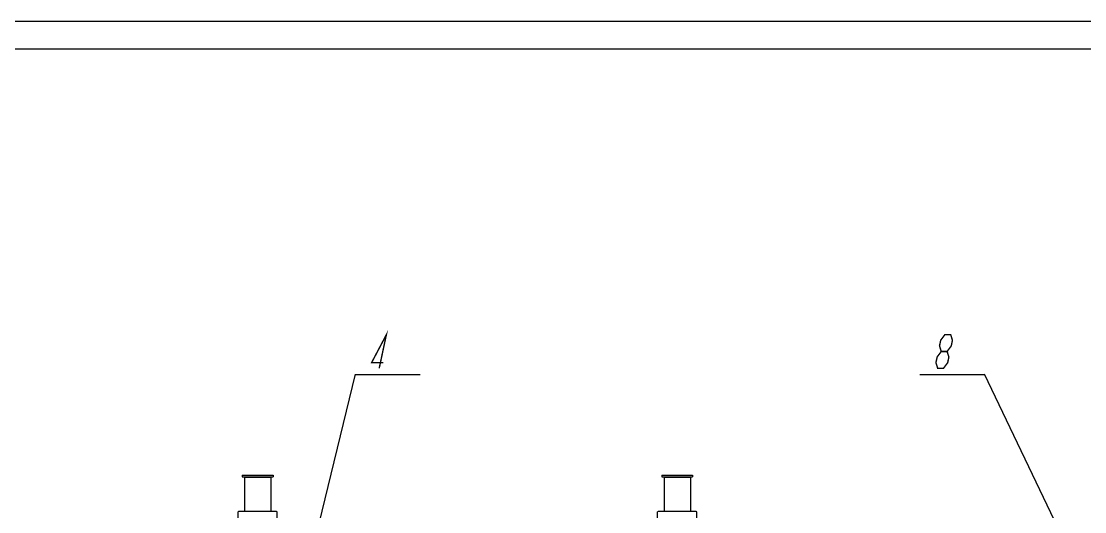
# Model space of a CAD drawing. Header units: millimetres. Extents: x 0 to 1189, y 0 to 841.
# Drawn here: x 875.1 to 1065.2, y 753.3 to 841 of the extents above; entities that cross this region are included whole.
import ezdxf

# ---------------------------------------------------------------- set-up
doc = ezdxf.new("R2010")
doc.units = ezdxf.units.MM
doc.header["$LTSCALE"] = 65.395
doc.layers.get('0').update_dxf_attribs({"linetype": 'CONTINUOUS'})
doc.layers.add('ALL_AXIS', color=7, linetype='CONTINUOUS')
doc.styles.get("Standard").update_dxf_attribs({"font": 'txt', "width": 0.7})
doc.dimstyles.get("Standard").update_dxf_attribs({"dimtxt": 3.5, "dimasz": 3, "dimexe": 0.18, "dimexo": 0.0625, "dimgap": 0.09, "dimtad": 1, "dimdec": 5, "dimdsep": 46, "dimtxsty": 'STANDARD', "dimblk": '_FILLED', "dimblk1": '_FILLED', "dimblk2": '_FILLED', "dimcen": 0.09, "dimadec": 0, "dimazin": 0, "dimtol": 1, "dimtp": 1e-05, "dimtm": 1e-05, "dimtfac": 1, "dimtdec": 5, "dimtofl": 0, "dimtmove": 0, "dimatfit": 3, "dimldrblk": '_FILLED', "dimfxl": 1, "dimtolj": 1, "dimarcsym": 0})

# ---------------------------------------------------------------- blocks, each defined once
blk = doc.blocks.new('_FILLED')
at = {"color": 0, "linetype": 'BYBLOCK'}
blk.add_solid([(0, 0), (-1, 0.167), (-1, -0.167)], dxfattribs=at)
blk = doc.blocks.new('BALLOON2001_BL4', base_point=(940.59, 781.45))
at = {"color": 2, "linetype": 'CONTINUOUS'}
blk.add_line((934.83, 777.9), (946.35, 777.9), dxfattribs=at)
at = {"color": 2, "linetype": 'CONTINUOUS', "const_width": 0.25}
blk.add_lwpolyline([(939.05, 778.99), (940.33, 784.99), (937.69, 779.99), (939.79, 779.99)], dxfattribs=at)
blk = doc.blocks.new('BALLOON2001_BL6', base_point=(1041.47, 781.45))
at = {"color": 2, "linetype": 'CONTINUOUS'}
blk.add_line((1035.71, 777.9), (1047.23, 777.9), dxfattribs=at)
at = {"color": 2, "linetype": 'CONTINUOUS', "const_width": 0.25}
for points in [[(1040.57, 781.99), (1041.31, 782.99), (1041.52, 783.99), (1041.21, 784.99), (1040.16, 784.99), (1039.42, 783.99), (1039.21, 782.99), (1039.52, 781.99)], [(1038.88, 778.99), (1039.93, 778.99), (1040.67, 779.99), (1040.88, 780.99), (1040.57, 781.99), (1039.52, 781.99), (1038.78, 780.99), (1038.57, 779.99), (1038.88, 778.99)]]:
    blk.add_lwpolyline(points, dxfattribs=at)

msp = doc.modelspace()

# ---------------------------------------------------------------- linework, layer by layer
at = {"color": 7, "linetype": 'CONTINUOUS'}
for p, q in [((0, 841), (1189, 841)), ((1184, 836), (20, 836)), ((913.9181797, 753.4007175), (913.8181797, 753.3429824)), ((913.8181797, 750.4007175), (913.8181797, 753.3429824)), ((920.7181797, 753.4007175), (913.9181797, 753.4007175)), ((920.8181797, 753.3429824), (920.7181797, 753.4007175)), ((920.8181797, 750.4007175), (920.8181797, 753.3429824)), ((988.9181797, 753.4007175), (988.8181797, 753.3429824)), ((988.8181797, 750.4007175), (988.8181797, 753.3429824)), ((995.7181797, 753.4007175), (988.9181797, 753.4007175)), ((995.8181797, 753.3429824), (995.7181797, 753.4007175)), ((995.8181797, 750.4007175), (995.8181797, 753.3429824))]:
    msp.add_line(p, q, dxfattribs=at)
at = {"layer": 'ALL_AXIS', "color": 7, "linetype": 'CONTINUOUS'}
for p, q in [((914.5681797, 759.9007175), (920.0681797, 759.9007175)), ((914.5681797, 759.9007175), (914.5681797, 759.6007175)), ((914.5681797, 759.6007175), (920.0681797, 759.6007175)), ((914.5681797, 759.6007175), (914.9681797, 759.4935378)), ((914.9681797, 759.4935378), (919.6681797, 759.4935378)), ((914.9681797, 759.4935378), (914.9681797, 753.4007175)), ((920.0681797, 759.6007175), (919.6681797, 759.4935378)), ((919.6681797, 759.4935378), (919.6681797, 753.4007175)), ((920.0681797, 759.9007175), (920.0681797, 759.6007175)), ((989.5681797, 759.9007175), (995.0681797, 759.9007175)), ((989.5681797, 759.9007175), (989.5681797, 759.6007175)), ((989.5681797, 759.6007175), (995.0681797, 759.6007175)), ((989.5681797, 759.6007175), (989.9681797, 759.4935378)), ((989.9681797, 759.4935378), (994.6681797, 759.4935378)), ((989.9681797, 759.4935378), (989.9681797, 753.4007175)), ((995.0681797, 759.6007175), (994.6681797, 759.4935378)), ((994.6681797, 759.4935378), (994.6681797, 753.4007175)), ((995.0681797, 759.9007175), (995.0681797, 759.6007175))]:
    msp.add_line(p, q, dxfattribs=at)

# ---------------------------------------------------------------- block references
at = {"color": 2, "linetype": 'CONTINUOUS'}
for name, p in [('BALLOON2001_BL4', (940.5919488, 781.4455602)), ('BALLOON2001_BL6', (1041.4708476, 781.4455602))]:
    msp.add_blockref(name, p, dxfattribs=at)

# ---------------------------------------------------------------- leaders
for points in [[(926.3824755, 743.313251), (934.8299291, 777.9007175)], [(1061.9059122, 747.3451663), (1047.2328674, 777.9007175)]]:
    msp.add_leader(points, dimstyle='STANDARD', override={"dimtad": 0, "dimldrblk": 'DOT'}, dxfattribs=at)

doc.saveas('drawing.dxf')
